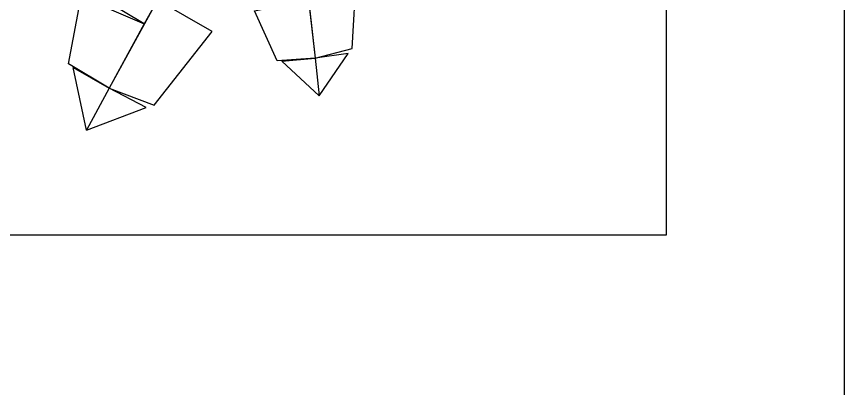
# Model space of a CAD drawing. Header units: inches. Extents: x 105.6 to 147.4, y 36.9 to 62.2.
# Drawn here: x 114.169 to 114.865, y 48.734 to 49.046 of the extents above; entities that cross this region are included whole.
import ezdxf

# ---------------------------------------------------------------- set-up
doc = ezdxf.new("R2010")
doc.units = ezdxf.units.IN
doc.header["$MEASUREMENT"] = 0
doc.layers.add('Paredes', color=5, linetype='Continuous')
doc.layers.add('TREE', color=72, linetype='Continuous')

# ---------------------------------------------------------------- blocks, each defined once
blk = doc.blocks.new('plantita')
at = {"layer": 'TREE'}
for points in [[(72.9253, 68.5956, -0.3304), (72.9622, 68.6436, -0.3349), (73.0456, 68.6179, -0.2897), (73.0018, 68.5419, -0.2764)], [(72.9253, 68.5956, -0.3304), (72.9622, 68.6436, -0.3349), (73.0456, 68.6179, -0.2897), (73.0018, 68.5419, -0.2764)], [(72.8756, 68.6305, -0.4356), (72.957, 68.6383, -0.3467), (72.9253, 68.5956, -0.3304), (72.8756, 68.6305, -0.4356)], [(72.8756, 68.6305, -0.4356), (72.957, 68.6383, -0.3467), (72.9253, 68.5956, -0.3304), (72.8756, 68.6305, -0.4356)], [(72.8756, 68.6305, -0.4356), (72.8958, 68.5513, -0.3467), (72.9253, 68.5956, -0.3304), (72.8756, 68.6305, -0.4356)], [(72.8756, 68.6305, -0.4356), (72.8958, 68.5513, -0.3467), (72.9253, 68.5956, -0.3304), (72.8756, 68.6305, -0.4356)], [(73.0018, 68.5419, -0.2764), (73.0552, 68.6112, -0.283), (73.0791, 68.5944, -0.2661), (73.0305, 68.5217, -0.2561)], [(73.0018, 68.5419, -0.2764), (73.0552, 68.6112, -0.283), (73.0791, 68.5944, -0.2661), (73.0305, 68.5217, -0.2561)], [(72.9253, 68.5956, -0.3304), (72.8974, 68.5412, -0.3316), (72.9822, 68.457, -0.2656), (73.0305, 68.5217, -0.2561)], [(72.9253, 68.5956, -0.3304), (72.8974, 68.5412, -0.3316), (72.9822, 68.457, -0.2656), (73.0305, 68.5217, -0.2561)], [(72.9338, 68.3306, -0.1407), (72.9359, 68.379, -0.1444), (73.0024, 68.4004, -0.1082), (73.0086, 68.3305, -0.0975)], [(72.9338, 68.3306, -0.1407), (72.9359, 68.379, -0.1444), (73.0024, 68.4004, -0.1082), (73.0086, 68.3305, -0.0975)], [(72.8852, 68.3307, -0.2249), (72.9349, 68.3731, -0.1538), (72.9338, 68.3306, -0.1407), (72.8852, 68.3307, -0.2249)], [(72.8852, 68.3307, -0.2249), (72.9349, 68.3731, -0.1538), (72.9338, 68.3306, -0.1407), (72.8852, 68.3307, -0.2249)], [(72.8852, 68.3307, -0.2249), (72.9348, 68.2881, -0.1538), (72.9338, 68.3306, -0.1407), (72.8852, 68.3307, -0.2249)], [(72.8852, 68.3307, -0.2249), (72.9348, 68.2881, -0.1538), (72.9338, 68.3306, -0.1407), (72.8852, 68.3307, -0.2249)], [(72.9338, 68.3306, -0.1407), (72.9405, 68.2822, -0.1417), (73.0347, 68.2659, -0.0889), (73.0366, 68.3305, -0.0813)], [(72.9338, 68.3306, -0.1407), (72.9405, 68.2822, -0.1417), (73.0347, 68.2659, -0.0889), (73.0366, 68.3305, -0.0813)]]:
    blk.add_3dface(points, dxfattribs=at)

msp = doc.modelspace()

# ---------------------------------------------------------------- linework, layer by layer
at = {"layer": 'Paredes', "color": 5}
for p, q in [((114.71549, 49.96241), (114.71549, 48.86241)), ((114.86549, 48.13557), (114.86549, 49.96241)), ((114.71549, 49.36241), (114.71549, 48.86241)), ((114.86549, 48.13557), (114.86549, 49.36241)), ((114.71549, 48.86241), (111.21549, 48.86241)), ((114.71549, 48.86241), (111.21549, 48.86241))]:
    msp.add_line(p, q, dxfattribs=at)

# ---------------------------------------------------------------- block references
at = {"xscale": 0.6599999999999924, "yscale": 0.6599999999999966, "zscale": 0.66, "rotation": 96.50826267560313}
msp.add_blockref('plantita', (164.68409, 6.29707, 0.01036), dxfattribs=at)

doc.saveas('drawing.dxf')
